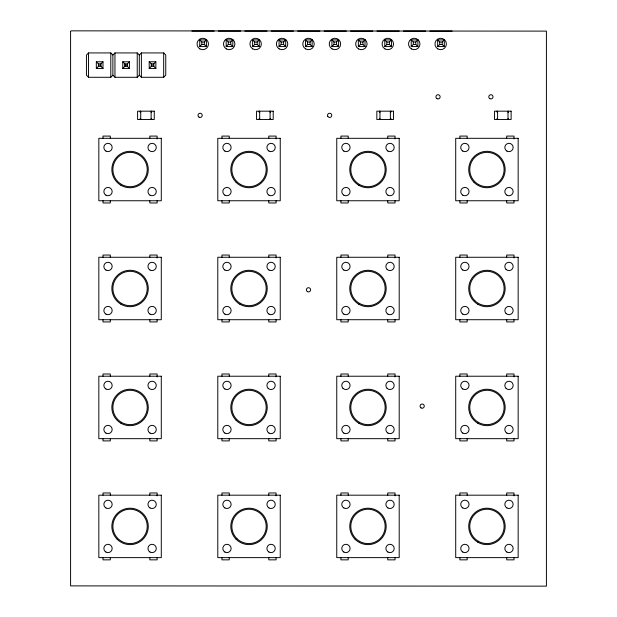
<?xml version="1.0" encoding="UTF-8"?>
<svg xmlns="http://www.w3.org/2000/svg" width="617" height="617" viewBox="0 0 617 617"><rect width="100%" height="100%" fill="white"/><g stroke="black" fill="none" stroke-linecap="round" stroke-linejoin="round"><path stroke-width="0.93" d="M112.88 55.013L110.798 52.931L88.524 52.931L86.442 55.013L86.442 75.205L88.524 77.287L110.798 77.287L112.88 75.205L112.88 55.013L114.963 52.931L137.229 52.931L139.311 55.013L139.311 75.205L137.229 77.287L114.963 77.287L112.88 75.205M96.329 68.441L98.411 66.358L98.411 63.859L96.329 61.785L102.993 61.785L102.993 68.441L96.329 68.441L96.329 61.785M98.411 63.859L100.91 63.859L102.993 61.785M122.768 68.441L124.85 66.358L127.341 66.358L129.423 68.441L129.423 61.785L122.768 61.785L122.768 68.441L129.423 68.441M122.768 61.785L124.85 63.859L127.341 63.859L129.423 61.785M139.311 55.013L141.393 52.931L163.667 52.931L165.749 55.013L165.749 75.205L163.667 77.287L141.393 77.287L139.311 75.205M149.198 68.441L151.281 66.358L153.78 66.358L155.862 68.441L155.862 61.785L149.198 61.785L149.198 68.441L155.862 68.441M149.198 61.785L151.281 63.859L153.78 63.859L155.862 61.785M199.738 46.568L201.821 44.486L201.821 41.987L199.738 39.904L206.394 39.904L206.394 46.568L199.738 46.568L199.738 39.904M206.394 46.568L204.32 44.486L204.32 41.987L206.394 39.904M226.169 46.568L228.251 44.486L228.251 41.987L226.169 39.904L232.833 39.904L232.833 46.568L226.169 46.568L226.169 39.904M232.833 46.568L230.75 44.486L230.75 41.987L232.833 39.904M252.608 46.568L254.69 44.486L254.69 41.987L252.608 39.904L259.271 39.904L259.271 46.568L252.608 46.568L252.608 39.904M259.271 46.568L257.189 44.486L257.189 41.987L259.271 39.904M279.046 46.568L281.121 44.486L281.121 41.987L279.046 39.904L285.702 39.904L285.702 46.568L279.046 46.568L279.046 39.904M285.702 46.568L283.619 44.486L283.619 41.987L285.702 39.904M305.477 46.568L307.559 44.486L307.559 41.987L305.477 39.904L312.14 39.904L312.14 46.568L305.477 46.568L305.477 39.904M312.14 46.568L310.058 44.486L310.058 41.987L312.14 39.904M331.915 46.568L333.998 44.486L333.998 41.987L331.915 39.904L338.571 39.904L338.571 46.568L331.915 46.568L331.915 39.904M338.571 46.568L336.489 44.486L336.489 41.987L338.571 39.904M358.346 46.568L360.428 44.486L362.927 44.486L365.009 46.568L365.009 39.904L358.346 39.904L358.346 46.568L365.009 46.568M358.346 39.904L360.428 41.987L362.927 41.987L365.009 39.904M384.784 46.568L386.867 44.486L386.867 41.987L384.784 39.904L391.448 39.904L391.448 46.568L384.784 46.568L384.784 39.904M391.448 46.568L389.366 44.486L389.366 41.987L391.448 39.904M411.215 46.568L413.297 44.486L413.297 41.987L411.215 39.904L417.879 39.904L417.879 46.568L411.215 46.568L411.215 39.904M417.879 46.568L415.796 44.486L415.796 41.987L417.879 39.904M437.654 46.568L439.736 44.486L439.736 41.987L437.654 39.904L444.317 39.904L444.317 46.568L437.654 46.568L437.654 39.904M444.317 46.568L442.235 44.486L442.235 41.987L444.317 39.904M191.933 31.058L214.207 31.058M218.364 31.058L240.638 31.058M244.802 31.058L267.076 31.058M271.233 31.058L293.507 31.058M297.672 31.058L319.945 31.058M324.11 31.058L346.376 31.058M350.541 31.058L372.815 31.058M376.979 31.058L399.253 31.058M403.41 31.058L425.684 31.058M429.848 31.058L452.122 31.058M201.821 41.987L204.32 41.987M228.251 41.987L230.75 41.987M254.69 41.987L257.189 41.987M281.121 41.987L283.619 41.987M307.559 41.987L310.058 41.987M333.998 41.987L336.489 41.987M386.867 41.987L389.366 41.987M413.297 41.987L415.796 41.987M439.736 41.987L442.235 41.987M201.821 44.486L204.32 44.486M228.251 44.486L230.75 44.486M254.69 44.486L257.189 44.486M281.121 44.486L283.619 44.486M307.559 44.486L310.058 44.486M333.998 44.486L336.489 44.486M386.867 44.486L389.366 44.486M413.297 44.486L415.796 44.486M439.736 44.486L442.235 44.486M98.411 65.109L100.91 65.109M124.85 65.109L127.341 65.109M151.281 65.109L153.78 65.109M98.411 66.358L100.91 66.358L102.993 68.441M140.722 112.217L140.198 112.217L140.198 111.176M151.126 112.217L151.643 112.217L151.643 111.176M259.68 112.217L259.155 112.217L259.155 111.176M270.084 112.217L270.608 112.217L270.608 111.176M379.956 112.217L379.44 112.217L379.44 111.176M390.368 112.217L390.885 112.217L390.885 111.176M497.595 112.217L497.071 112.217L497.071 111.176M507.999 112.217L508.524 112.217L508.524 111.176M140.722 118.464L140.198 118.464L140.198 119.505M151.126 118.464L151.643 118.464L151.643 119.505M259.68 118.464L259.155 118.464L259.155 119.505M270.084 118.464L270.608 118.464L270.608 119.505M379.956 118.464L379.44 118.464L379.44 119.505M390.368 118.464L390.885 118.464L390.885 119.505M497.595 118.464L497.071 118.464L497.071 119.505M507.999 118.464L508.524 118.464L508.524 119.505M514 138.972L514 136.087L506.711 136.087L506.711 138.308M514 200.756L514 202.97L506.711 202.97L506.711 200.756M514 257.929L514 255.045L506.711 255.045L506.711 257.266M514 319.714L514 321.927L506.711 321.927L506.711 319.714M514 376.887L514 374.002L506.711 374.002L506.711 376.223M514 438.672L514 440.893L506.711 440.893L506.711 438.672M514 495.844L514 492.968L506.711 492.968L506.711 495.181M514 557.629L514 559.85L506.711 559.85L506.711 557.629M507.999 111.176L507.999 119.505M497.595 111.176L497.595 119.505M467.162 138.308L467.162 136.087L459.881 136.087L459.881 138.308M467.162 200.756L467.162 202.97L459.881 202.97L459.881 200.756M467.162 257.266L467.162 255.045L459.881 255.045L459.881 257.266M467.162 319.714L467.162 321.927L459.881 321.927L459.881 319.714M467.162 376.223L467.162 374.002L459.881 374.002L459.881 376.223M467.162 438.672L467.162 440.893L459.881 440.893L459.881 438.672M467.162 495.181L467.162 492.968L459.881 492.968L459.881 495.181M467.162 557.629L467.162 559.85L459.881 559.85L459.881 557.629M395.034 138.972L395.034 136.087L387.754 136.087L387.754 138.308M395.034 200.756L395.034 202.97L387.754 202.97L387.754 200.756M395.034 257.929L395.034 255.045L387.754 255.045L387.754 257.266M395.034 319.714L395.034 321.927L387.754 321.927L387.754 319.714M395.034 376.887L395.034 374.002L387.754 374.002L387.754 376.223M395.034 438.672L395.034 440.893L387.754 440.893L387.754 438.672M395.034 495.844L395.034 492.968L387.754 492.968L387.754 495.181M395.034 557.629L395.034 559.85L387.754 559.85L387.754 557.629M390.368 111.176L390.368 119.505M379.956 111.176L379.956 119.505M362.927 41.987L362.927 44.486M360.428 41.987L360.428 44.486M348.204 138.308L348.204 136.087L340.916 136.087L340.916 138.308M348.204 200.756L348.204 202.97L340.916 202.97L340.916 200.756M348.204 257.266L348.204 255.045L340.916 255.045L340.916 257.266M348.204 319.714L348.204 321.927L340.916 321.927L340.916 319.714M348.204 376.223L348.204 374.002L340.916 374.002L340.916 376.223M348.204 438.672L348.204 440.893L340.916 440.893L340.916 438.672M348.204 495.181L348.204 492.968L340.916 492.968L340.916 495.181M348.204 557.629L348.204 559.85L340.916 559.85L340.916 557.629M276.077 138.972L276.077 136.087L268.796 136.087L268.796 138.308M276.077 200.756L276.077 202.97L268.796 202.97L268.796 200.756M276.077 257.929L276.077 255.045L268.796 255.045L268.796 257.266M276.077 319.714L276.077 321.927L268.796 321.927L268.796 319.714M276.077 376.887L276.077 374.002L268.796 374.002L268.796 376.223M276.077 438.672L276.077 440.893L268.796 440.893L268.796 438.672M276.077 495.844L276.077 492.968L268.796 492.968L268.796 495.181M276.077 557.629L276.077 559.85L268.796 559.85L268.796 557.629M270.084 111.176L270.084 119.505M259.68 111.176L259.68 119.505M229.246 138.308L229.246 136.087L221.958 136.087L221.958 138.308M229.246 200.756L229.246 202.97L221.958 202.97L221.958 200.756M229.246 257.266L229.246 255.045L221.958 255.045L221.958 257.266M229.246 319.714L229.246 321.927L221.958 321.927L221.958 319.714M229.246 376.223L229.246 374.002L221.958 374.002L221.958 376.223M229.246 438.672L229.246 440.893L221.958 440.893L221.958 438.672M229.246 495.181L229.246 492.968L221.958 492.968L221.958 495.181M229.246 557.629L229.246 559.85L221.958 559.85L221.958 557.629M163.667 52.931L163.667 77.287M157.119 138.972L157.119 136.087L149.838 136.087L149.838 138.308M157.119 200.756L157.119 202.97L149.838 202.97L149.838 200.756M157.119 257.929L157.119 255.045L149.838 255.045L149.838 257.266M157.119 319.714L157.119 321.927L149.838 321.927L149.838 319.714M157.119 376.887L157.119 374.002L149.838 374.002L149.838 376.223M157.119 438.672L157.119 440.893L149.838 440.893L149.838 438.672M157.119 495.844L157.119 492.968L149.838 492.968L149.838 495.181M157.119 557.629L157.119 559.85L149.838 559.85L149.838 557.629M153.78 63.859L153.78 66.358M151.281 63.859L151.281 66.358M151.126 111.176L151.126 119.505M141.393 52.931L141.393 77.287M140.722 111.176L140.722 119.505M137.229 52.931L137.229 77.287M127.341 63.859L127.341 66.358M124.85 63.859L124.85 66.358M114.963 52.931L114.963 77.287M110.798 52.931L110.798 77.287M110.289 138.308L110.289 136.087L103 136.087L103 138.308M110.289 200.756L110.289 202.97L103 202.97L103 200.756M110.289 257.266L110.289 255.045L103 255.045L103 257.266M110.289 319.714L110.289 321.927L103 321.927L103 319.714M110.289 376.223L110.289 374.002L103 374.002L103 376.223M110.289 438.672L110.289 440.893L103 440.893L103 438.672M110.289 495.181L110.289 492.968L103 492.968L103 495.181M110.289 557.629L110.289 559.85L103 559.85L103 557.629M100.91 63.859L100.91 66.358M88.524 52.931L88.524 77.287M70.585 31.382L70.585 585.888L546.415 586.15L546.415 31.112L71.109 30.85L70.585 31.313M154.25 111.176L137.599 111.176L137.599 119.505L154.25 119.505L154.25 111.176M273.208 111.176L256.556 111.176L256.556 119.505L273.208 119.505L273.208 111.176M393.484 111.176L376.833 111.176L376.833 119.505L393.484 119.505L393.484 111.176M511.123 111.176L494.472 111.176L494.472 119.505L511.123 119.505L511.123 111.176M161.284 138.308L98.836 138.308L98.836 200.756L161.284 200.756L161.284 138.308M280.241 138.308L217.793 138.308L217.793 200.756L280.241 200.756L280.241 138.308M399.199 138.308L336.759 138.308L336.759 200.756L399.199 200.756L399.199 138.308M518.157 138.308L455.716 138.308L455.716 200.756L518.157 200.756L518.157 138.308M161.284 257.266L98.836 257.266L98.836 319.714L161.284 319.714L161.284 257.266M280.241 257.266L217.793 257.266L217.793 319.714L280.241 319.714L280.241 257.266M399.199 257.266L336.759 257.266L336.759 319.714L399.199 319.714L399.199 257.266M518.157 257.266L455.716 257.266L455.716 319.714L518.157 319.714L518.157 257.266M161.284 376.223L98.836 376.223L98.836 438.672L161.284 438.672L161.284 376.223M280.241 376.223L217.793 376.223L217.793 438.672L280.241 438.672L280.241 376.223M399.199 376.223L336.759 376.223L336.759 438.672L399.199 438.672L399.199 376.223M518.157 376.223L455.716 376.223L455.716 438.672L518.157 438.672L518.157 376.223M161.284 495.181L98.836 495.181L98.836 557.629L161.284 557.629L161.284 495.181M280.241 495.181L217.793 495.181L217.793 557.629L280.241 557.629L280.241 495.181M399.199 495.181L336.759 495.181L336.759 557.629L399.199 557.629L399.199 495.181M518.157 495.181L455.716 495.181L455.716 557.629L518.157 557.629L518.157 495.181M199.06 117.168A2.113 2.113 0 0 0 202.229 115.34A2.113 2.113 0 0 0 199.06 113.505A2.113 2.113 0 0 0 199.06 117.168M327.82 116.397A2.113 2.113 0 0 0 331.476 116.397A2.113 2.113 0 0 0 329.648 113.227A2.113 2.113 0 0 0 327.82 116.397M489.844 98.666A2.113 2.113 0 0 0 493.014 96.83A2.113 2.113 0 0 0 489.844 95.003A2.113 2.113 0 0 0 489.844 98.666M436.975 98.666A2.113 2.113 0 0 0 440.145 96.83A2.113 2.113 0 0 0 436.975 95.003A2.113 2.113 0 0 0 436.975 98.666M307.443 291.64A2.113 2.113 0 0 0 310.613 289.813A2.113 2.113 0 0 0 307.443 287.985A2.113 2.113 0 0 0 307.443 291.64M421.118 407.953A2.113 2.113 0 0 0 424.28 406.125A2.113 2.113 0 0 0 421.118 404.297A2.113 2.113 0 0 0 421.118 407.953M199.893 48.92A5.723 5.723 0 0 0 208.484 43.961A5.723 5.723 0 0 0 199.893 39.01A5.723 5.723 0 0 0 199.893 48.92M226.331 48.92A5.723 5.723 0 0 0 234.915 43.961A5.723 5.723 0 0 0 226.331 39.01A5.723 5.723 0 0 0 226.331 48.92M252.769 48.92A5.723 5.723 0 0 0 261.353 43.961A5.723 5.723 0 0 0 252.769 39.01A5.723 5.723 0 0 0 252.769 48.92M279.2 48.92A5.723 5.723 0 0 0 287.784 43.961A5.723 5.723 0 0 0 279.2 39.01A5.723 5.723 0 0 0 279.2 48.92M305.639 48.92A5.723 5.723 0 0 0 314.223 43.961A5.723 5.723 0 0 0 305.639 39.01A5.723 5.723 0 0 0 305.639 48.92M332.069 48.92A5.723 5.723 0 0 0 340.661 43.961A5.723 5.723 0 0 0 332.069 39.01A5.723 5.723 0 0 0 332.069 48.92M358.508 48.92A5.723 5.723 0 0 0 367.092 43.961A5.723 5.723 0 0 0 358.508 39.01A5.723 5.723 0 0 0 358.508 48.92M384.946 48.92A5.723 5.723 0 0 0 393.53 43.961A5.723 5.723 0 0 0 384.946 39.01A5.723 5.723 0 0 0 384.946 48.92M411.377 48.92A5.723 5.723 0 0 0 419.961 43.961A5.723 5.723 0 0 0 411.377 39.01A5.723 5.723 0 0 0 411.377 48.92M437.815 48.92A5.723 5.723 0 0 0 446.399 43.961A5.723 5.723 0 0 0 437.815 39.01A5.723 5.723 0 0 0 437.815 48.92M477.828 542.181A18.217 18.217 0 0 0 505.153 526.409A18.217 18.217 0 0 0 477.828 510.637A18.217 18.217 0 0 0 477.828 542.181M462.804 552.061A4.165 4.165 0 0 0 469.051 548.459A4.165 4.165 0 0 0 462.804 544.85A4.165 4.165 0 0 0 462.804 552.061M506.904 552.061A4.165 4.165 0 0 0 513.151 548.459A4.165 4.165 0 0 0 506.904 544.85A4.165 4.165 0 0 0 506.904 552.061M506.904 507.961A4.165 4.165 0 0 0 513.151 504.359A4.165 4.165 0 0 0 506.904 500.749A4.165 4.165 0 0 0 506.904 507.961M462.804 507.961A4.165 4.165 0 0 0 469.051 504.359A4.165 4.165 0 0 0 462.804 500.749A4.165 4.165 0 0 0 462.804 507.961M478.352 541.279A17.176 17.176 0 0 0 504.112 526.409A17.176 17.176 0 0 0 478.352 511.532A17.176 17.176 0 0 0 478.352 541.279M355.099 539.289A18.217 18.217 0 0 0 385.571 531.121A18.217 18.217 0 0 0 363.266 508.817A18.217 18.217 0 0 0 355.099 539.289M343.846 552.061A4.165 4.165 0 0 0 350.094 548.459A4.165 4.165 0 0 0 343.846 544.85A4.165 4.165 0 0 0 343.846 552.061M387.946 552.061A4.165 4.165 0 0 0 394.194 548.459A4.165 4.165 0 0 0 387.946 544.85A4.165 4.165 0 0 0 387.946 552.061M387.946 507.961A4.165 4.165 0 0 0 394.194 504.359A4.165 4.165 0 0 0 387.946 500.749A4.165 4.165 0 0 0 387.946 507.961M343.846 507.961A4.165 4.165 0 0 0 350.094 504.359A4.165 4.165 0 0 0 343.846 500.749A4.165 4.165 0 0 0 343.846 507.961M359.395 541.279A17.176 17.176 0 0 0 385.155 526.409A17.176 17.176 0 0 0 359.395 511.532A17.176 17.176 0 0 0 359.395 541.279M236.141 539.289A18.217 18.217 0 0 0 266.613 531.121A18.217 18.217 0 0 0 244.309 508.817A18.217 18.217 0 0 0 236.141 539.289M224.889 552.061A4.165 4.165 0 0 0 231.128 548.459A4.165 4.165 0 0 0 224.889 544.85A4.165 4.165 0 0 0 224.889 552.061M268.989 552.061A4.165 4.165 0 0 0 275.236 548.459A4.165 4.165 0 0 0 268.989 544.85A4.165 4.165 0 0 0 268.989 552.061M268.989 507.961A4.165 4.165 0 0 0 275.236 504.359A4.165 4.165 0 0 0 268.989 500.749A4.165 4.165 0 0 0 268.989 507.961M224.889 507.961A4.165 4.165 0 0 0 231.128 504.359A4.165 4.165 0 0 0 224.889 500.749A4.165 4.165 0 0 0 224.889 507.961M236.874 538.548A17.176 17.176 0 0 0 265.611 530.851A17.176 17.176 0 0 0 244.579 509.819A17.176 17.176 0 0 0 236.874 538.548M117.184 539.289A18.217 18.217 0 0 0 147.656 531.121A18.217 18.217 0 0 0 125.344 508.817A18.217 18.217 0 0 0 117.184 539.289M105.931 552.061A4.165 4.165 0 0 0 112.171 548.459A4.165 4.165 0 0 0 105.931 544.85A4.165 4.165 0 0 0 105.931 552.061M150.031 552.061A4.165 4.165 0 0 0 156.278 548.459A4.165 4.165 0 0 0 150.031 544.85A4.165 4.165 0 0 0 150.031 552.061M150.031 507.961A4.165 4.165 0 0 0 156.278 504.359A4.165 4.165 0 0 0 150.031 500.749A4.165 4.165 0 0 0 150.031 507.961M105.931 507.961A4.165 4.165 0 0 0 112.171 504.359A4.165 4.165 0 0 0 105.931 500.749A4.165 4.165 0 0 0 105.931 507.961M121.472 541.279A17.176 17.176 0 0 0 147.232 526.409A17.176 17.176 0 0 0 121.472 511.532A17.176 17.176 0 0 0 121.472 541.279M477.828 423.223A18.217 18.217 0 0 0 505.153 407.451A18.217 18.217 0 0 0 477.828 391.672A18.217 18.217 0 0 0 477.828 423.223M462.804 433.103A4.165 4.165 0 0 0 469.051 429.501A4.165 4.165 0 0 0 462.804 425.892A4.165 4.165 0 0 0 462.804 433.103M506.904 433.103A4.165 4.165 0 0 0 513.151 429.501A4.165 4.165 0 0 0 506.904 425.892A4.165 4.165 0 0 0 506.904 433.103M506.04 388.34A4.165 4.165 0 0 0 513.012 386.473A4.165 4.165 0 0 0 507.907 381.375A4.165 4.165 0 0 0 506.04 388.34M462.804 389.003A4.165 4.165 0 0 0 469.051 385.394A4.165 4.165 0 0 0 462.804 381.792A4.165 4.165 0 0 0 462.804 389.003M478.352 422.321A17.176 17.176 0 0 0 504.112 407.451A17.176 17.176 0 0 0 478.352 392.574A17.176 17.176 0 0 0 478.352 422.321M358.87 423.223A18.217 18.217 0 0 0 386.188 407.451A18.217 18.217 0 0 0 358.87 391.672A18.217 18.217 0 0 0 358.87 423.223M343.846 433.103A4.165 4.165 0 0 0 350.094 429.501A4.165 4.165 0 0 0 343.846 425.892A4.165 4.165 0 0 0 343.846 433.103M387.946 433.103A4.165 4.165 0 0 0 394.194 429.501A4.165 4.165 0 0 0 387.946 425.892A4.165 4.165 0 0 0 387.946 433.103M387.083 388.34A4.165 4.165 0 0 0 394.047 386.473A4.165 4.165 0 0 0 388.949 381.375A4.165 4.165 0 0 0 387.083 388.34M342.983 388.34A4.165 4.165 0 0 0 349.947 386.473A4.165 4.165 0 0 0 344.849 381.375A4.165 4.165 0 0 0 342.983 388.34M359.395 422.321A17.176 17.176 0 0 0 385.155 407.451A17.176 17.176 0 0 0 359.395 392.574A17.176 17.176 0 0 0 359.395 422.321M236.141 420.324A18.217 18.217 0 0 0 266.613 412.164A18.217 18.217 0 0 0 244.309 389.851A18.217 18.217 0 0 0 236.141 420.324M224.889 433.103A4.165 4.165 0 0 0 231.128 429.501A4.165 4.165 0 0 0 224.889 425.892A4.165 4.165 0 0 0 224.889 433.103M268.989 433.103A4.165 4.165 0 0 0 275.236 429.501A4.165 4.165 0 0 0 268.989 425.892A4.165 4.165 0 0 0 268.989 433.103M268.125 388.34A4.165 4.165 0 0 0 275.089 386.473A4.165 4.165 0 0 0 269.991 381.375A4.165 4.165 0 0 0 268.125 388.34M224.889 389.003A4.165 4.165 0 0 0 231.128 385.394A4.165 4.165 0 0 0 224.889 381.792A4.165 4.165 0 0 0 224.889 389.003M240.437 422.321A17.176 17.176 0 0 0 266.189 407.451A17.176 17.176 0 0 0 240.437 392.574A17.176 17.176 0 0 0 240.437 422.321M120.955 423.223A18.217 18.217 0 0 0 148.273 407.451A18.217 18.217 0 0 0 120.955 391.672A18.217 18.217 0 0 0 120.955 423.223M105.931 433.103A4.165 4.165 0 0 0 112.171 429.501A4.165 4.165 0 0 0 105.931 425.892A4.165 4.165 0 0 0 105.931 433.103M150.031 433.103A4.165 4.165 0 0 0 156.278 429.501A4.165 4.165 0 0 0 150.031 425.892A4.165 4.165 0 0 0 150.031 433.103M149.167 388.34A4.165 4.165 0 0 0 156.132 386.473A4.165 4.165 0 0 0 151.034 381.375A4.165 4.165 0 0 0 149.167 388.34M105.931 389.003A4.165 4.165 0 0 0 112.171 385.394A4.165 4.165 0 0 0 105.931 381.792A4.165 4.165 0 0 0 105.931 389.003M121.472 422.321A17.176 17.176 0 0 0 147.232 407.451A17.176 17.176 0 0 0 121.472 392.574A17.176 17.176 0 0 0 121.472 422.321M477.828 304.266A18.217 18.217 0 0 0 505.153 288.486A18.217 18.217 0 0 0 477.828 272.714A18.217 18.217 0 0 0 477.828 304.266M462.804 314.146A4.165 4.165 0 0 0 469.051 310.536A4.165 4.165 0 0 0 462.804 306.934A4.165 4.165 0 0 0 462.804 314.146M506.04 313.482A4.165 4.165 0 0 0 513.012 311.616A4.165 4.165 0 0 0 507.907 306.518A4.165 4.165 0 0 0 506.04 313.482M506.04 269.382A4.165 4.165 0 0 0 513.012 267.516A4.165 4.165 0 0 0 507.907 262.418A4.165 4.165 0 0 0 506.04 269.382M462.804 270.045A4.165 4.165 0 0 0 469.051 266.436A4.165 4.165 0 0 0 462.804 262.834A4.165 4.165 0 0 0 462.804 270.045M474.797 300.633A17.176 17.176 0 0 0 503.526 292.936A17.176 17.176 0 0 0 482.494 271.904A17.176 17.176 0 0 0 474.797 300.633M358.87 304.266A18.217 18.217 0 0 0 386.188 288.486A18.217 18.217 0 0 0 358.87 272.714A18.217 18.217 0 0 0 358.87 304.266M343.846 314.146A4.165 4.165 0 0 0 350.094 310.536A4.165 4.165 0 0 0 343.846 306.934A4.165 4.165 0 0 0 343.846 314.146M387.946 314.146A4.165 4.165 0 0 0 394.194 310.536A4.165 4.165 0 0 0 387.946 306.934A4.165 4.165 0 0 0 387.946 314.146M387.083 269.382A4.165 4.165 0 0 0 394.047 267.516A4.165 4.165 0 0 0 388.949 262.418A4.165 4.165 0 0 0 387.083 269.382M343.846 270.045A4.165 4.165 0 0 0 350.094 266.436A4.165 4.165 0 0 0 343.846 262.834A4.165 4.165 0 0 0 343.846 270.045M359.395 303.363A17.176 17.176 0 0 0 385.155 288.486A17.176 17.176 0 0 0 359.395 273.616A17.176 17.176 0 0 0 359.395 303.363M239.913 304.266A18.217 18.217 0 0 0 267.23 288.486A18.217 18.217 0 0 0 239.913 272.714A18.217 18.217 0 0 0 239.913 304.266M224.889 314.146A4.165 4.165 0 0 0 231.128 310.536A4.165 4.165 0 0 0 224.889 306.934A4.165 4.165 0 0 0 224.889 314.146M268.989 314.146A4.165 4.165 0 0 0 275.236 310.536A4.165 4.165 0 0 0 268.989 306.934A4.165 4.165 0 0 0 268.989 314.146M268.989 270.045A4.165 4.165 0 0 0 275.236 266.436A4.165 4.165 0 0 0 268.989 262.834A4.165 4.165 0 0 0 268.989 270.045M224.889 270.045A4.165 4.165 0 0 0 231.128 266.436A4.165 4.165 0 0 0 224.889 262.834A4.165 4.165 0 0 0 224.889 270.045M240.437 303.363A17.176 17.176 0 0 0 266.189 288.486A17.176 17.176 0 0 0 240.437 273.616A17.176 17.176 0 0 0 240.437 303.363M120.955 304.266A18.217 18.217 0 0 0 148.273 288.486A18.217 18.217 0 0 0 120.955 272.714A18.217 18.217 0 0 0 120.955 304.266M105.931 314.146A4.165 4.165 0 0 0 112.171 310.536A4.165 4.165 0 0 0 105.931 306.934A4.165 4.165 0 0 0 105.931 314.146M150.031 314.146A4.165 4.165 0 0 0 156.278 310.536A4.165 4.165 0 0 0 150.031 306.934A4.165 4.165 0 0 0 150.031 314.146M150.031 270.045A4.165 4.165 0 0 0 156.278 266.436A4.165 4.165 0 0 0 150.031 262.834A4.165 4.165 0 0 0 150.031 270.045M105.931 270.045A4.165 4.165 0 0 0 112.171 266.436A4.165 4.165 0 0 0 105.931 262.834A4.165 4.165 0 0 0 105.931 270.045M121.472 303.363A17.176 17.176 0 0 0 147.232 288.486A17.176 17.176 0 0 0 121.472 273.616A17.176 17.176 0 0 0 121.472 303.363M474.057 182.408A18.217 18.217 0 0 0 504.529 174.241A18.217 18.217 0 0 0 482.224 151.936A18.217 18.217 0 0 0 474.057 182.408M462.804 195.188A4.165 4.165 0 0 0 469.051 191.578A4.165 4.165 0 0 0 462.804 187.977A4.165 4.165 0 0 0 462.804 195.188M506.904 195.188A4.165 4.165 0 0 0 513.151 191.578A4.165 4.165 0 0 0 506.904 187.977A4.165 4.165 0 0 0 506.904 195.188M506.904 151.088A4.165 4.165 0 0 0 513.151 147.478A4.165 4.165 0 0 0 506.904 143.877A4.165 4.165 0 0 0 506.904 151.088M462.804 151.088A4.165 4.165 0 0 0 469.051 147.478A4.165 4.165 0 0 0 462.804 143.877A4.165 4.165 0 0 0 462.804 151.088M478.352 184.406A17.176 17.176 0 0 0 504.112 169.528A17.176 17.176 0 0 0 478.352 154.659A17.176 17.176 0 0 0 478.352 184.406M358.87 185.301A18.217 18.217 0 0 0 386.188 169.528A18.217 18.217 0 0 0 358.87 153.756A18.217 18.217 0 0 0 358.87 185.301M343.846 195.188A4.165 4.165 0 0 0 350.094 191.578A4.165 4.165 0 0 0 343.846 187.977A4.165 4.165 0 0 0 343.846 195.188M387.946 195.188A4.165 4.165 0 0 0 394.194 191.578A4.165 4.165 0 0 0 387.946 187.977A4.165 4.165 0 0 0 387.946 195.188M387.946 151.088A4.165 4.165 0 0 0 394.194 147.478A4.165 4.165 0 0 0 387.946 143.877A4.165 4.165 0 0 0 387.946 151.088M343.846 151.088A4.165 4.165 0 0 0 350.094 147.478A4.165 4.165 0 0 0 343.846 143.877A4.165 4.165 0 0 0 343.846 151.088M359.395 184.406A17.176 17.176 0 0 0 385.155 169.528A17.176 17.176 0 0 0 359.395 154.659A17.176 17.176 0 0 0 359.395 184.406M236.141 182.408A18.217 18.217 0 0 0 266.613 174.241A18.217 18.217 0 0 0 244.309 151.936A18.217 18.217 0 0 0 236.141 182.408M224.889 195.188A4.165 4.165 0 0 0 231.128 191.578A4.165 4.165 0 0 0 224.889 187.977A4.165 4.165 0 0 0 224.889 195.188M268.989 195.188A4.165 4.165 0 0 0 275.236 191.578A4.165 4.165 0 0 0 268.989 187.977A4.165 4.165 0 0 0 268.989 195.188M268.989 151.088A4.165 4.165 0 0 0 275.236 147.478A4.165 4.165 0 0 0 268.989 143.877A4.165 4.165 0 0 0 268.989 151.088M224.889 151.088A4.165 4.165 0 0 0 231.128 147.478A4.165 4.165 0 0 0 224.889 143.877A4.165 4.165 0 0 0 224.889 151.088M240.437 184.406A17.176 17.176 0 0 0 266.189 169.528A17.176 17.176 0 0 0 240.437 154.659A17.176 17.176 0 0 0 240.437 184.406M120.955 185.301A18.217 18.217 0 0 0 148.273 169.528A18.217 18.217 0 0 0 120.955 153.756A18.217 18.217 0 0 0 120.955 185.301M105.931 195.188A4.165 4.165 0 0 0 112.171 191.578A4.165 4.165 0 0 0 105.931 187.977A4.165 4.165 0 0 0 105.931 195.188M150.031 195.188A4.165 4.165 0 0 0 156.278 191.578A4.165 4.165 0 0 0 150.031 187.977A4.165 4.165 0 0 0 150.031 195.188M149.167 150.425A4.165 4.165 0 0 0 156.132 148.558A4.165 4.165 0 0 0 151.034 143.46A4.165 4.165 0 0 0 149.167 150.425M105.931 151.088A4.165 4.165 0 0 0 112.171 147.478A4.165 4.165 0 0 0 105.931 143.877A4.165 4.165 0 0 0 105.931 151.088M121.472 184.406A17.176 17.176 0 0 0 147.232 169.528A17.176 17.176 0 0 0 121.472 154.659A17.176 17.176 0 0 0 121.472 184.406"/></g></svg>
